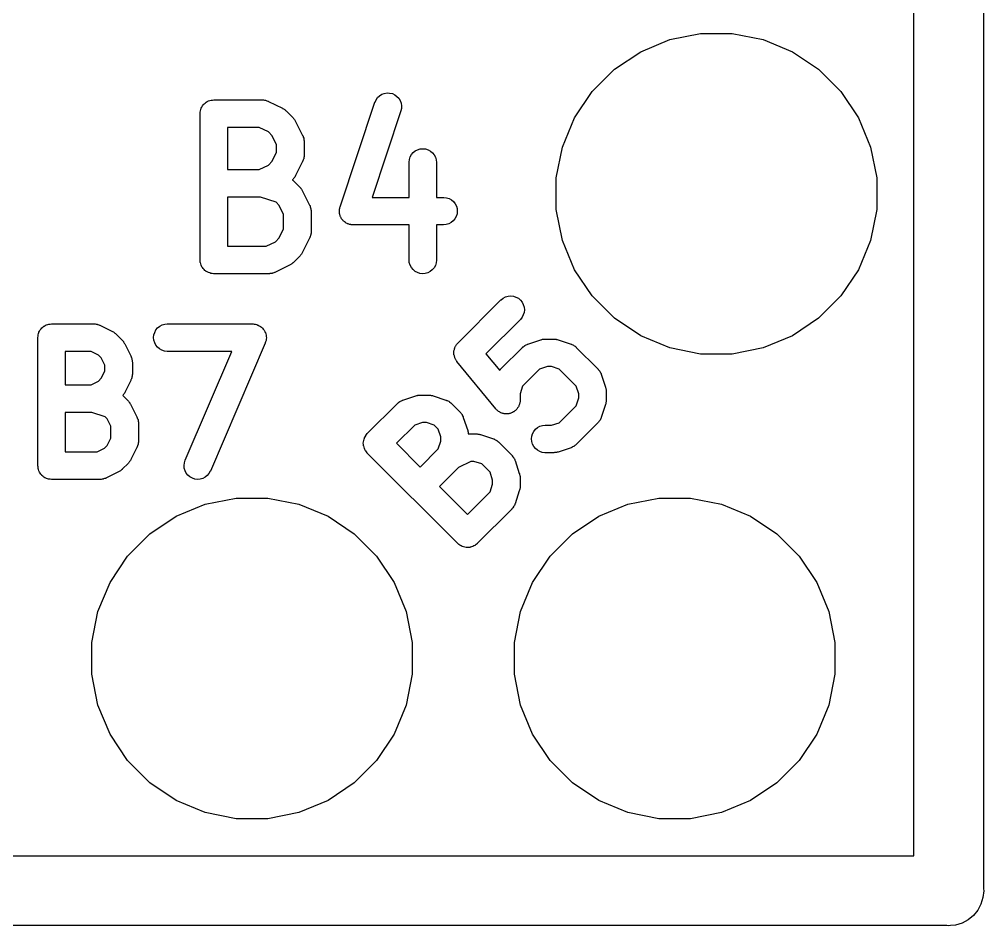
# Model space of a CAD drawing. Extents: x -557.2 to -539.1, y -88 to -54.6.
# Drawn here: x -544.35 to -539.08, y -88 to -83.04 of the extents above; entities that cross this region are included whole.
import ezdxf

# ---------------------------------------------------------------- set-up
doc = ezdxf.new("R2010")
doc.units = 0
doc.layers.add('BLACK', color=7, linetype='CONTINUOUS')

msp = doc.modelspace()

# ---------------------------------------------------------------- linework, layer by layer
at = {"layer": 'BLACK', "linetype": 'CONTINUOUS'}
for p, q in [((-539.077, -59.8772), (-539.077, -87.7984)), ((-539.458, -87.6173), (-539.458, -60.0583)), ((-540.793, -83.1552), (-540.624, -83.1215)), ((-540.624, -83.1215), (-540.451, -83.1215)), ((-540.451, -83.1215), (-540.282, -83.1552)), ((-540.952, -83.2212), (-540.793, -83.1552)), ((-540.282, -83.1552), (-540.122, -83.2212)), ((-541.096, -83.3171), (-540.952, -83.2212)), ((-540.122, -83.2212), (-539.979, -83.3171)), ((-541.218, -83.4392), (-541.096, -83.3171)), ((-539.979, -83.3171), (-539.857, -83.4392)), ((-541.314, -83.5827), (-541.218, -83.4392)), ((-539.857, -83.4392), (-539.761, -83.5827)), ((-543.322, -83.4937), (-543.315, -83.4904)), ((-543.315, -83.4902), (-543.308, -83.4882)), ((-543.315, -83.4903), (-543.315, -83.4902)), ((-543.315, -83.4904), (-543.315, -83.4903)), ((-543.308, -83.4882), (-543.301, -83.4861)), ((-543.301, -83.486), (-543.294, -83.4854)), ((-543.301, -83.4861), (-543.301, -83.486)), ((-543.301, -83.4861), (-543.301, -83.4861)), ((-543.294, -83.4854), (-543.287, -83.4847)), ((-543.287, -83.4847), (-543.02, -83.4847)), ((-543.02, -83.4847), (-543.019, -83.4847)), ((-543.019, -83.4847), (-543.017, -83.485)), ((-543.017, -83.485), (-543.015, -83.4849)), ((-543.015, -83.4849), (-543.01, -83.4858)), ((-543.01, -83.4858), (-543.005, -83.4863)), ((-543.005, -83.4863), (-543.003, -83.487)), ((-543.003, -83.487), (-543, -83.4874)), ((-543, -83.4874), (-542.996, -83.4892)), ((-542.996, -83.4892), (-542.991, -83.4908)), ((-542.991, -83.4908), (-542.989, -83.4918)), ((-542.989, -83.4918), (-542.987, -83.4926)), ((-542.987, -83.4926), (-542.91, -83.5307)), ((-542.405, -83.4969), (-542.399, -83.4836)), ((-542.399, -83.4836), (-542.391, -83.4718)), ((-542.391, -83.4718), (-542.38, -83.4618)), ((-542.38, -83.4618), (-542.367, -83.4542)), ((-542.367, -83.4542), (-542.354, -83.4491)), ((-542.354, -83.4491), (-542.339, -83.4468)), ((-542.339, -83.4468), (-542.325, -83.4473)), ((-542.325, -83.4473), (-542.31, -83.4506)), ((-542.31, -83.4506), (-542.297, -83.4567)), ((-542.297, -83.4567), (-542.285, -83.4652)), ((-542.285, -83.4652), (-542.275, -83.4759)), ((-542.275, -83.4759), (-542.267, -83.4883)), ((-542.267, -83.4883), (-542.262, -83.502)), ((-543.361, -83.5516), (-543.36, -83.5446)), ((-543.36, -83.5441), (-543.358, -83.5374)), ((-543.36, -83.5444), (-543.36, -83.5441)), ((-543.36, -83.5446), (-543.36, -83.5444)), ((-543.358, -83.5374), (-543.356, -83.5306)), ((-543.356, -83.5302), (-543.352, -83.5239)), ((-543.356, -83.5304), (-543.356, -83.5302)), ((-543.356, -83.5306), (-543.356, -83.5304)), ((-543.352, -83.5239), (-543.349, -83.5178)), ((-543.349, -83.5173), (-543.344, -83.5119)), ((-543.349, -83.5176), (-543.349, -83.5173)), ((-543.349, -83.5178), (-543.349, -83.5176)), ((-543.344, -83.5119), (-543.34, -83.5065)), ((-543.34, -83.5063), (-543.339, -83.5061)), ((-543.34, -83.5065), (-543.34, -83.5063)), ((-543.339, -83.5061), (-543.334, -83.5017)), ((-543.334, -83.5017), (-543.328, -83.4972)), ((-543.328, -83.4969), (-543.322, -83.4937)), ((-543.328, -83.4971), (-543.328, -83.4969)), ((-543.328, -83.4972), (-543.328, -83.4971)), ((-542.91, -83.5307), (-542.91, -83.5312)), ((-542.91, -83.5312), (-542.906, -83.5335)), ((-542.906, -83.5335), (-542.902, -83.5355)), ((-542.902, -83.5355), (-542.9, -83.5375)), ((-542.9, -83.5375), (-542.897, -83.5392)), ((-542.897, -83.5392), (-542.894, -83.5421)), ((-542.894, -83.5421), (-542.891, -83.5448)), ((-542.891, -83.5448), (-542.853, -83.5829)), ((-542.596, -84.0693), (-542.406, -83.4979)), ((-542.263, -83.5453), (-542.421, -84.018)), ((-542.406, -83.4979), (-542.405, -83.4969)), ((-542.26, -83.5311), (-542.263, -83.5453)), ((-542.262, -83.502), (-542.26, -83.5164)), ((-542.26, -83.5164), (-542.26, -83.5311)), ((-543.362, -83.5587), (-543.361, -83.5516)), ((-543.362, -83.5592), (-543.362, -83.5587)), ((-543.362, -83.5597), (-543.362, -83.5592)), ((-543.362, -83.5592), (-543.362, -83.5592)), ((-543.362, -83.5592), (-543.362, -83.5592)), ((-543.362, -84.3597), (-543.362, -83.5597)), ((-542.853, -83.5829), (-542.852, -83.5836)), ((-542.852, -83.5836), (-542.85, -83.5869)), ((-542.85, -83.5869), (-542.847, -83.59)), ((-542.847, -83.59), (-542.845, -83.5926)), ((-542.845, -83.5926), (-542.843, -83.595)), ((-542.843, -83.595), (-542.841, -83.5988)), ((-542.841, -83.5988), (-542.839, -83.6024)), ((-541.38, -83.7422), (-541.314, -83.5827)), ((-539.761, -83.5827), (-539.695, -83.7422)), ((-543.212, -83.6347), (-543.212, -83.8657)), ((-543.038, -83.6347), (-543.212, -83.6347)), ((-542.988, -83.6594), (-543.038, -83.6347)), ((-542.839, -83.6024), (-542.801, -83.6785)), ((-542.968, -83.6803), (-542.988, -83.6594)), ((-542.943, -83.7298), (-542.968, -83.6803)), ((-542.801, -83.6785), (-542.8, -83.6795)), ((-542.8, -83.6795), (-542.8, -83.6816)), ((-542.8, -83.6816), (-542.798, -83.6835)), ((-542.798, -83.6835), (-542.797, -83.6884)), ((-542.797, -83.6884), (-542.795, -83.6932)), ((-542.795, -83.6932), (-542.795, -83.6954)), ((-542.795, -83.6954), (-542.794, -83.6975)), ((-542.794, -83.6975), (-542.794, -83.7026)), ((-542.794, -83.7026), (-542.793, -83.7077)), ((-542.943, -83.7706), (-542.943, -83.7298)), ((-542.793, -83.7077), (-542.793, -83.7099)), ((-542.793, -83.7099), (-542.793, -83.7121)), ((-542.793, -83.7121), (-542.793, -83.7883)), ((-542.185, -83.7636), (-542.172, -83.7568)), ((-542.172, -83.7568), (-542.158, -83.7527)), ((-542.158, -83.7527), (-542.143, -83.7514)), ((-542.143, -83.7514), (-542.129, -83.7529)), ((-542.129, -83.7529), (-542.115, -83.7572)), ((-542.115, -83.7572), (-542.102, -83.7642)), ((-541.414, -83.9115), (-541.38, -83.7422)), ((-539.695, -83.7422), (-539.661, -83.9115)), ((-542.968, -83.82), (-542.943, -83.7706)), ((-542.796, -83.8081), (-542.797, -83.8129)), ((-542.795, -83.806), (-542.796, -83.8081)), ((-542.794, -83.8039), (-542.795, -83.806)), ((-542.793, -83.7937), (-542.794, -83.7988)), ((-542.794, -83.7988), (-542.794, -83.8039)), ((-542.793, -83.7883), (-542.793, -83.7893)), ((-542.793, -83.7893), (-542.793, -83.7915)), ((-542.793, -83.7915), (-542.793, -83.7937)), ((-542.217, -83.8108), (-542.213, -83.7968)), ((-542.213, -83.7968), (-542.206, -83.784)), ((-542.206, -83.784), (-542.196, -83.7728)), ((-542.196, -83.7728), (-542.185, -83.7636)), ((-542.102, -83.7642), (-542.091, -83.7735)), ((-542.091, -83.7735), (-542.082, -83.7849)), ((-542.082, -83.7849), (-542.075, -83.7978)), ((-542.075, -83.7978), (-542.07, -83.8118)), ((-543.038, -83.8657), (-542.988, -83.8409)), ((-542.988, -83.8409), (-542.968, -83.82)), ((-542.801, -83.8218), (-542.839, -83.898)), ((-542.8, -83.8198), (-542.801, -83.8218)), ((-542.799, -83.8178), (-542.8, -83.8198)), ((-542.797, -83.8129), (-542.799, -83.8178)), ((-542.219, -83.8253), (-542.217, -83.8108)), ((-542.219, -83.8264), (-542.219, -83.8253)), ((-542.219, -84.018), (-542.219, -83.8264)), ((-542.07, -83.8118), (-542.069, -83.8264)), ((-542.069, -83.8264), (-542.069, -84.018)), ((-543.212, -83.8657), (-543.038, -83.8657)), ((-542.85, -83.9142), (-542.853, -83.9175)), ((-542.847, -83.9112), (-542.85, -83.9142)), ((-542.846, -83.9086), (-542.847, -83.9112)), ((-542.844, -83.9062), (-542.846, -83.9086)), ((-542.842, -83.9025), (-542.844, -83.9062)), ((-542.839, -83.8989), (-542.842, -83.9025)), ((-542.839, -83.898), (-542.839, -83.8989)), ((-541.414, -84.0841), (-541.414, -83.9115)), ((-539.661, -83.9115), (-539.661, -84.0841)), ((-542.853, -83.9175), (-542.857, -83.9219)), ((-542.857, -83.9219), (-542.856, -83.9227)), ((-542.856, -83.9227), (-542.855, -83.9243)), ((-542.855, -83.9243), (-542.853, -83.9257)), ((-542.853, -83.9257), (-542.815, -83.9638)), ((-542.815, -83.9638), (-542.814, -83.9646)), ((-542.814, -83.9646), (-542.811, -83.9679)), ((-542.811, -83.9679), (-542.809, -83.9709)), ((-543.212, -84.0157), (-543.212, -84.2847)), ((-543.032, -84.0157), (-543.212, -84.0157)), ((-542.946, -84.0443), (-543.032, -84.0157)), ((-542.809, -83.9709), (-542.807, -83.9736)), ((-542.807, -83.9736), (-542.805, -83.976)), ((-542.805, -83.976), (-542.803, -83.9797)), ((-542.803, -83.9797), (-542.801, -83.9833)), ((-542.801, -83.9833), (-542.763, -84.0595)), ((-542.421, -84.018), (-542.219, -84.018)), ((-542.069, -84.018), (-542.03, -84.018)), ((-542.03, -84.018), (-542.029, -84.018)), ((-542.029, -84.018), (-542.014, -84.0197)), ((-542.014, -84.0197), (-542, -84.0241)), ((-542.929, -84.0613), (-542.946, -84.0443)), ((-542.905, -84.1107), (-542.929, -84.0613)), ((-542.763, -84.0595), (-542.762, -84.0604)), ((-542.762, -84.0604), (-542.761, -84.0625)), ((-542.761, -84.0625), (-542.76, -84.0645)), ((-542.76, -84.0645), (-542.759, -84.0694)), ((-542.759, -84.0694), (-542.757, -84.0742)), ((-542.598, -84.078), (-542.597, -84.0737)), ((-542.597, -84.0737), (-542.596, -84.0693)), ((-542, -84.0241), (-541.987, -84.0312)), ((-541.987, -84.0312), (-541.976, -84.0406)), ((-541.976, -84.0406), (-541.967, -84.052)), ((-541.967, -84.052), (-541.96, -84.0649)), ((-541.96, -84.0649), (-541.956, -84.079)), ((-542.905, -84.1896), (-542.905, -84.1107)), ((-542.757, -84.0742), (-542.757, -84.0764)), ((-542.757, -84.0764), (-542.756, -84.0785)), ((-542.756, -84.0785), (-542.756, -84.0836)), ((-542.756, -84.0836), (-542.755, -84.0886)), ((-542.755, -84.0886), (-542.755, -84.0908)), ((-542.755, -84.0908), (-542.755, -84.093)), ((-542.755, -84.093), (-542.755, -84.2073)), ((-542.6, -84.0881), (-542.599, -84.0836)), ((-542.6, -84.0925), (-542.6, -84.0881)), ((-542.6, -84.0954), (-542.6, -84.0925)), ((-542.6, -84.0982), (-542.6, -84.0954)), ((-542.599, -84.1026), (-542.6, -84.0982)), ((-542.599, -84.0808), (-542.598, -84.078)), ((-542.599, -84.0836), (-542.599, -84.0808)), ((-542.599, -84.1071), (-542.599, -84.1026)), ((-542.598, -84.1098), (-542.599, -84.1071)), ((-542.597, -84.1127), (-542.598, -84.1098)), ((-542.596, -84.1168), (-542.597, -84.1127)), ((-542.595, -84.1211), (-542.596, -84.1168)), ((-542.593, -84.1237), (-542.595, -84.1211)), ((-542.592, -84.1263), (-542.593, -84.1237)), ((-542.59, -84.1301), (-542.592, -84.1263)), ((-541.961, -84.1221), (-541.968, -84.135)), ((-541.956, -84.1081), (-541.961, -84.1221)), ((-541.956, -84.079), (-541.955, -84.0936)), ((-541.955, -84.0936), (-541.956, -84.1081)), ((-541.38, -84.2534), (-541.414, -84.0841)), ((-539.661, -84.0841), (-539.695, -84.2534)), ((-542.588, -84.1341), (-542.59, -84.1301)), ((-542.586, -84.1363), (-542.588, -84.1341)), ((-542.584, -84.1388), (-542.586, -84.1363)), ((-542.581, -84.142), (-542.584, -84.1388)), ((-542.579, -84.1455), (-542.581, -84.142)), ((-542.576, -84.1474), (-542.579, -84.1455)), ((-542.574, -84.1494), (-542.576, -84.1474)), ((-542.571, -84.152), (-542.574, -84.1494)), ((-542.567, -84.1549), (-542.571, -84.152)), ((-542.565, -84.1563), (-542.567, -84.1549)), ((-542.563, -84.158), (-542.565, -84.1563)), ((-542.558, -84.1598), (-542.563, -84.158)), ((-542.555, -84.162), (-542.558, -84.1598)), ((-542.552, -84.1628), (-542.555, -84.162)), ((-542.549, -84.164), (-542.552, -84.1628)), ((-542.545, -84.165), (-542.549, -84.164)), ((-542.541, -84.1664), (-542.545, -84.165)), ((-542.538, -84.1667), (-542.541, -84.1664)), ((-542.535, -84.1674), (-542.538, -84.1667)), ((-542.53, -84.1675), (-542.535, -84.1674)), ((-542.526, -84.168), (-542.53, -84.1675)), ((-542.525, -84.168), (-542.526, -84.168)), ((-542.219, -84.168), (-542.525, -84.168)), ((-542.219, -84.3597), (-542.219, -84.168)), ((-542.03, -84.168), (-542.069, -84.168)), ((-542.069, -84.168), (-542.069, -84.3597)), ((-542.015, -84.1666), (-542.03, -84.168)), ((-542.001, -84.1624), (-542.015, -84.1666)), ((-541.988, -84.1555), (-542.001, -84.1624)), ((-541.977, -84.1463), (-541.988, -84.1555)), ((-541.968, -84.135), (-541.977, -84.1463)), ((-542.929, -84.2391), (-542.905, -84.1896)), ((-542.759, -84.232), (-542.761, -84.2369)), ((-542.757, -84.2272), (-542.759, -84.232)), ((-542.756, -84.2229), (-542.757, -84.225)), ((-542.757, -84.225), (-542.757, -84.2272)), ((-542.755, -84.2128), (-542.756, -84.2178)), ((-542.756, -84.2178), (-542.756, -84.2229)), ((-542.755, -84.2073), (-542.755, -84.2084)), ((-542.755, -84.2084), (-542.755, -84.2106)), ((-542.755, -84.2106), (-542.755, -84.2128)), ((-543.212, -84.2847), (-543, -84.2847)), ((-543, -84.2847), (-542.95, -84.26)), ((-542.95, -84.26), (-542.929, -84.2391)), ((-542.763, -84.2409), (-542.801, -84.3171)), ((-542.762, -84.2388), (-542.763, -84.2409)), ((-542.761, -84.2369), (-542.762, -84.2388)), ((-541.314, -84.4129), (-541.38, -84.2534)), ((-539.695, -84.2534), (-539.761, -84.4129)), ((-542.815, -84.3365), (-542.853, -84.3746)), ((-542.812, -84.3333), (-542.815, -84.3365)), ((-542.809, -84.3303), (-542.812, -84.3333)), ((-542.807, -84.3276), (-542.809, -84.3303)), ((-542.806, -84.3252), (-542.807, -84.3276)), ((-542.804, -84.3215), (-542.806, -84.3252)), ((-542.801, -84.318), (-542.804, -84.3215)), ((-542.801, -84.3171), (-542.801, -84.318)), ((-543.361, -84.3667), (-543.362, -84.3597)), ((-543.361, -84.3738), (-543.361, -84.3667)), ((-543.36, -84.374), (-543.361, -84.3738)), ((-543.36, -84.3743), (-543.36, -84.374)), ((-543.358, -84.381), (-543.36, -84.3743)), ((-543.356, -84.3878), (-543.358, -84.381)), ((-543.356, -84.388), (-543.356, -84.3878)), ((-543.356, -84.3883), (-543.356, -84.388)), ((-543.353, -84.3945), (-543.356, -84.3883)), ((-542.872, -84.3887), (-542.949, -84.4268)), ((-542.869, -84.3864), (-542.872, -84.3887)), ((-542.865, -84.3845), (-542.869, -84.3864)), ((-542.863, -84.3826), (-542.865, -84.3845)), ((-542.86, -84.3809), (-542.863, -84.3826)), ((-542.857, -84.378), (-542.86, -84.3809)), ((-542.854, -84.3754), (-542.857, -84.378)), ((-542.853, -84.3746), (-542.854, -84.3754)), ((-542.218, -84.3743), (-542.219, -84.3597)), ((-542.213, -84.3883), (-542.218, -84.3743)), ((-542.206, -84.4012), (-542.213, -84.3883)), ((-542.075, -84.3892), (-542.082, -84.4021)), ((-542.071, -84.3753), (-542.075, -84.3892)), ((-542.069, -84.3608), (-542.071, -84.3753)), ((-542.069, -84.3597), (-542.069, -84.3608)), ((-543.35, -84.4008), (-543.353, -84.3945)), ((-543.349, -84.401), (-543.35, -84.4008)), ((-543.349, -84.4012), (-543.349, -84.401)), ((-543.345, -84.4067), (-543.349, -84.4012)), ((-543.34, -84.4122), (-543.345, -84.4067)), ((-543.34, -84.4123), (-543.34, -84.4122)), ((-543.34, -84.4126), (-543.34, -84.4123)), ((-543.335, -84.417), (-543.34, -84.4126)), ((-543.329, -84.4216), (-543.335, -84.417)), ((-543.329, -84.4217), (-543.329, -84.4216)), ((-543.329, -84.4219), (-543.329, -84.4217)), ((-543.323, -84.4252), (-543.329, -84.4219)), ((-543.316, -84.4286), (-543.323, -84.4252)), ((-543.316, -84.4287), (-543.316, -84.4286)), ((-543.316, -84.4288), (-543.316, -84.4287)), ((-543.309, -84.4309), (-543.316, -84.4288)), ((-543.302, -84.4331), (-543.309, -84.4309)), ((-543.302, -84.4332), (-543.302, -84.4331)), ((-543.302, -84.4331), (-543.302, -84.4331)), ((-543.295, -84.4339), (-543.302, -84.4332)), ((-543.288, -84.4347), (-543.295, -84.4339)), ((-543.287, -84.4347), (-543.288, -84.4347)), ((-542.982, -84.4347), (-543.287, -84.4347)), ((-543.287, -84.4347), (-543.287, -84.4347)), ((-543.287, -84.4347), (-543.287, -84.4347)), ((-543.287, -84.4347), (-543.287, -84.4347)), ((-542.98, -84.4345), (-542.982, -84.4347)), ((-542.978, -84.4346), (-542.98, -84.4345)), ((-542.973, -84.4338), (-542.978, -84.4346)), ((-542.968, -84.4333), (-542.973, -84.4338)), ((-542.965, -84.4326), (-542.968, -84.4333)), ((-542.963, -84.4323), (-542.965, -84.4326)), ((-542.958, -84.4305), (-542.963, -84.4323)), ((-542.954, -84.429), (-542.958, -84.4305)), ((-542.952, -84.428), (-542.954, -84.429)), ((-542.95, -84.4272), (-542.952, -84.428)), ((-542.949, -84.4268), (-542.95, -84.4272)), ((-542.197, -84.4126), (-542.206, -84.4012)), ((-542.186, -84.4219), (-542.197, -84.4126)), ((-542.173, -84.4288), (-542.186, -84.4219)), ((-542.159, -84.4332), (-542.173, -84.4288)), ((-542.145, -84.4347), (-542.159, -84.4332)), ((-542.13, -84.4334), (-542.145, -84.4347)), ((-542.116, -84.4292), (-542.13, -84.4334)), ((-542.103, -84.4225), (-542.116, -84.4292)), ((-542.092, -84.4133), (-542.103, -84.4225)), ((-542.082, -84.4021), (-542.092, -84.4133)), ((-541.218, -84.5564), (-541.314, -84.4129)), ((-539.761, -84.4129), (-539.857, -84.5564)), ((-541.952, -84.8141), (-541.716, -84.5784)), ((-541.716, -84.5784), (-541.715, -84.5776)), ((-541.715, -84.5776), (-541.704, -84.5685)), ((-541.704, -84.5685), (-541.691, -84.5618)), ((-541.691, -84.5618), (-541.677, -84.5577)), ((-541.677, -84.5577), (-541.662, -84.5564)), ((-541.662, -84.5564), (-541.648, -84.558)), ((-541.648, -84.558), (-541.634, -84.5624)), ((-541.634, -84.5624), (-541.621, -84.5694)), ((-541.621, -84.5694), (-541.61, -84.5787)), ((-541.61, -84.5787), (-541.601, -84.5901)), ((-541.601, -84.5901), (-541.594, -84.6031)), ((-541.096, -84.6785), (-541.218, -84.5564)), ((-539.857, -84.5564), (-539.979, -84.6785)), ((-541.594, -84.6031), (-541.589, -84.6171)), ((-541.59, -84.6462), (-541.594, -84.6602)), ((-541.588, -84.6317), (-541.59, -84.6462)), ((-541.589, -84.6171), (-541.588, -84.6317)), ((-541.61, -84.6844), (-541.798, -84.8721)), ((-541.601, -84.6731), (-541.61, -84.6844)), ((-541.594, -84.6602), (-541.601, -84.6731)), ((-540.952, -84.7744), (-541.096, -84.6785)), ((-539.979, -84.6785), (-540.122, -84.7744)), ((-544.245, -84.7621), (-544.243, -84.7554)), ((-544.243, -84.7549), (-544.24, -84.7487)), ((-544.243, -84.7552), (-544.243, -84.7549)), ((-544.243, -84.7554), (-544.243, -84.7552)), ((-544.24, -84.7487), (-544.236, -84.7425)), ((-544.236, -84.7421), (-544.231, -84.7367)), ((-544.236, -84.7423), (-544.236, -84.7421)), ((-544.236, -84.7425), (-544.236, -84.7423)), ((-544.231, -84.7367), (-544.227, -84.7312)), ((-544.227, -84.7309), (-544.221, -84.7265)), ((-544.227, -84.7311), (-544.227, -84.7309)), ((-544.227, -84.7312), (-544.227, -84.7311)), ((-544.221, -84.7265), (-544.216, -84.722)), ((-544.216, -84.722), (-544.215, -84.7219)), ((-544.215, -84.7217), (-544.209, -84.7184)), ((-544.215, -84.7219), (-544.215, -84.7217)), ((-544.209, -84.7184), (-544.203, -84.7151)), ((-544.203, -84.7151), (-544.202, -84.715)), ((-544.202, -84.7149), (-544.195, -84.7129)), ((-544.202, -84.715), (-544.202, -84.7149)), ((-544.195, -84.7129), (-544.189, -84.7109)), ((-544.189, -84.7109), (-544.188, -84.7109)), ((-544.188, -84.7108), (-544.181, -84.7102)), ((-544.188, -84.7109), (-544.188, -84.7108)), ((-544.181, -84.7102), (-544.174, -84.7095)), ((-544.174, -84.7095), (-543.941, -84.7095)), ((-543.941, -84.7095), (-543.94, -84.7095)), ((-543.94, -84.7095), (-543.937, -84.7097)), ((-543.937, -84.7097), (-543.935, -84.7097)), ((-543.935, -84.7097), (-543.93, -84.7105)), ((-543.93, -84.7105), (-543.925, -84.7111)), ((-543.925, -84.7111), (-543.923, -84.7118)), ((-543.923, -84.7118), (-543.921, -84.7121)), ((-543.921, -84.7121), (-543.916, -84.714)), ((-543.916, -84.714), (-543.911, -84.7155)), ((-543.911, -84.7155), (-543.909, -84.7166)), ((-543.909, -84.7166), (-543.907, -84.7174)), ((-543.907, -84.7174), (-543.841, -84.7507)), ((-543.841, -84.7507), (-543.84, -84.7512)), ((-543.84, -84.7512), (-543.836, -84.7535)), ((-543.836, -84.7535), (-543.832, -84.7555)), ((-543.832, -84.7555), (-543.83, -84.7575)), ((-543.83, -84.7575), (-543.827, -84.7592)), ((-543.827, -84.7592), (-543.824, -84.7621)), ((-543.614, -84.7694), (-543.61, -84.7554)), ((-543.61, -84.7554), (-543.603, -84.7425)), ((-543.603, -84.7425), (-543.594, -84.7312)), ((-543.594, -84.7312), (-543.582, -84.722)), ((-543.582, -84.722), (-543.569, -84.7151)), ((-543.569, -84.7151), (-543.555, -84.7109)), ((-543.555, -84.7109), (-543.541, -84.7095)), ((-543.541, -84.7095), (-543.074, -84.7095)), ((-543.074, -84.7095), (-543.073, -84.7095)), ((-543.073, -84.7095), (-543.073, -84.7095)), ((-543.073, -84.7095), (-543.072, -84.7095)), ((-543.072, -84.7095), (-543.066, -84.7103)), ((-543.066, -84.7103), (-543.058, -84.7111)), ((-543.058, -84.7111), (-543.058, -84.7112)), ((-543.058, -84.7112), (-543.058, -84.7112)), ((-543.058, -84.7112), (-543.051, -84.7134)), ((-543.051, -84.7134), (-543.045, -84.7155)), ((-543.045, -84.7155), (-543.044, -84.7157)), ((-543.044, -84.7157), (-543.044, -84.7157)), ((-543.044, -84.7157), (-543.038, -84.7191)), ((-543.038, -84.7191), (-543.032, -84.7226)), ((-543.032, -84.7226), (-543.031, -84.7228)), ((-543.031, -84.7228), (-543.031, -84.7229)), ((-543.031, -84.7229), (-543.026, -84.7274)), ((-543.026, -84.7274), (-543.02, -84.732)), ((-543.02, -84.732), (-543.02, -84.7322)), ((-543.02, -84.7322), (-543.02, -84.7324)), ((-543.02, -84.7324), (-543.016, -84.7379)), ((-543.016, -84.7379), (-543.011, -84.7434)), ((-543.011, -84.7434), (-543.011, -84.7436)), ((-543.011, -84.7436), (-543.011, -84.7438)), ((-543.011, -84.7438), (-543.008, -84.7501)), ((-543.008, -84.7501), (-543.005, -84.7564)), ((-543.005, -84.7564), (-543.004, -84.7566)), ((-543.004, -84.7566), (-543.004, -84.7569)), ((-543.004, -84.7569), (-543.002, -84.7636)), ((-544.249, -84.7834), (-544.248, -84.7763)), ((-544.249, -84.7839), (-544.249, -84.7834)), ((-544.249, -84.784), (-544.249, -84.7839)), ((-544.249, -84.7839), (-544.249, -84.7839)), ((-544.249, -84.7845), (-544.249, -84.784)), ((-544.249, -85.4845), (-544.249, -84.7845)), ((-544.248, -84.7694), (-544.247, -84.7691)), ((-544.248, -84.7763), (-544.248, -84.7694)), ((-544.247, -84.7689), (-544.245, -84.7621)), ((-544.247, -84.7691), (-544.247, -84.7689)), ((-543.824, -84.7621), (-543.821, -84.7648)), ((-543.821, -84.7648), (-543.788, -84.7981)), ((-543.788, -84.7981), (-543.787, -84.7988)), ((-543.787, -84.7988), (-543.784, -84.8021)), ((-543.784, -84.8021), (-543.781, -84.8052)), ((-543.781, -84.8052), (-543.78, -84.8078)), ((-543.78, -84.8078), (-543.778, -84.8103)), ((-543.778, -84.8103), (-543.776, -84.814)), ((-543.616, -84.7839), (-543.614, -84.7694)), ((-543.614, -84.7985), (-543.616, -84.7839)), ((-543.61, -84.8126), (-543.614, -84.7985)), ((-543.003, -84.8068), (-543.005, -84.8135)), ((-543.001, -84.8001), (-543.003, -84.8068)), ((-543.002, -84.7636), (-543, -84.7704)), ((-543, -84.7926), (-543.001, -84.7995)), ((-543.001, -84.7995), (-543.001, -84.7998)), ((-543.001, -84.7998), (-543.001, -84.8001)), ((-543, -84.7704), (-543, -84.7707)), ((-543, -84.7707), (-543, -84.7709)), ((-543, -84.7709), (-543, -84.7779)), ((-543, -84.7779), (-542.999, -84.785)), ((-542.999, -84.7855), (-543, -84.7926)), ((-542.999, -84.785), (-542.999, -84.7852)), ((-542.999, -84.7852), (-542.999, -84.7855)), ((-541.569, -84.8195), (-541.498, -84.796)), ((-541.498, -84.796), (-541.497, -84.7956)), ((-541.497, -84.7956), (-541.493, -84.7948)), ((-541.493, -84.7948), (-541.489, -84.7935)), ((-541.489, -84.7935), (-541.486, -84.7932)), ((-541.486, -84.7932), (-541.483, -84.7926)), ((-541.483, -84.7926), (-541.479, -84.7925)), ((-541.479, -84.7925), (-541.475, -84.7921)), ((-541.475, -84.7921), (-541.427, -84.7921)), ((-541.427, -84.7921), (-541.426, -84.7921)), ((-541.426, -84.7921), (-541.422, -84.7926)), ((-541.422, -84.7926), (-541.418, -84.7927)), ((-541.418, -84.7927), (-541.415, -84.7934)), ((-541.415, -84.7934), (-541.412, -84.7937)), ((-541.412, -84.7937), (-541.408, -84.795)), ((-541.408, -84.795), (-541.404, -84.796)), ((-541.404, -84.796), (-541.333, -84.8195)), ((-540.793, -84.8404), (-540.952, -84.7744)), ((-540.122, -84.7744), (-540.282, -84.8404)), ((-544.099, -84.8595), (-544.099, -85.0428)), ((-543.958, -84.8595), (-544.099, -84.8595)), ((-543.918, -84.8794), (-543.958, -84.8595)), ((-543.776, -84.814), (-543.774, -84.8176)), ((-543.774, -84.8176), (-543.74, -84.8843)), ((-543.603, -84.8255), (-543.61, -84.8126)), ((-543.594, -84.8369), (-543.603, -84.8255)), ((-543.583, -84.8464), (-543.594, -84.8369)), ((-543.57, -84.8534), (-543.583, -84.8464)), ((-543.556, -84.8578), (-543.57, -84.8534)), ((-543.542, -84.8595), (-543.556, -84.8578)), ((-543.541, -84.8595), (-543.542, -84.8595)), ((-543.188, -84.8595), (-543.541, -84.8595)), ((-543.443, -85.4549), (-543.188, -84.8595)), ((-543.005, -84.814), (-543.305, -85.514)), ((-543.005, -84.8135), (-543.005, -84.8138)), ((-543.005, -84.8138), (-543.005, -84.814)), ((-541.974, -84.8668), (-541.973, -84.8629)), ((-541.973, -84.8556), (-541.972, -84.8523)), ((-541.973, -84.8589), (-541.973, -84.8556)), ((-541.973, -84.8629), (-541.973, -84.8589)), ((-541.972, -84.8523), (-541.971, -84.8485)), ((-541.971, -84.8485), (-541.97, -84.8445)), ((-541.97, -84.8445), (-541.969, -84.8415)), ((-541.969, -84.8415), (-541.968, -84.8383)), ((-541.968, -84.8383), (-541.966, -84.8348)), ((-541.966, -84.8348), (-541.965, -84.8311)), ((-541.965, -84.8311), (-541.963, -84.8283)), ((-541.963, -84.8283), (-541.961, -84.8254)), ((-541.961, -84.8254), (-541.959, -84.8223)), ((-541.959, -84.8223), (-541.956, -84.819)), ((-541.956, -84.819), (-541.954, -84.8166)), ((-541.954, -84.8166), (-541.952, -84.8141)), ((-541.716, -84.9555), (-541.598, -84.8376)), ((-541.598, -84.8369), (-541.596, -84.8355)), ((-541.598, -84.8376), (-541.598, -84.8369)), ((-541.596, -84.8355), (-541.594, -84.8339)), ((-541.594, -84.8339), (-541.59, -84.831)), ((-541.59, -84.831), (-541.586, -84.8278)), ((-541.586, -84.8278), (-541.584, -84.8268)), ((-541.584, -84.8268), (-541.582, -84.8255)), ((-541.582, -84.8255), (-541.578, -84.8234)), ((-541.578, -84.8234), (-541.573, -84.821)), ((-541.573, -84.821), (-541.571, -84.8204)), ((-541.571, -84.8204), (-541.569, -84.8195)), ((-541.333, -84.8195), (-541.332, -84.8199)), ((-541.332, -84.8199), (-541.33, -84.8208)), ((-541.33, -84.8208), (-541.328, -84.8214)), ((-541.328, -84.8214), (-541.323, -84.8239)), ((-541.323, -84.8239), (-541.319, -84.826)), ((-541.319, -84.826), (-541.317, -84.8273)), ((-541.317, -84.8273), (-541.315, -84.8284)), ((-541.315, -84.8284), (-541.311, -84.8316)), ((-541.311, -84.8316), (-541.307, -84.8346)), ((-541.307, -84.8346), (-541.305, -84.8362)), ((-541.305, -84.8362), (-541.304, -84.8376)), ((-541.304, -84.8376), (-541.186, -84.9555)), ((-540.624, -84.8741), (-540.793, -84.8404)), ((-540.282, -84.8404), (-540.451, -84.8741)), ((-543.902, -84.8956), (-543.918, -84.8794)), ((-543.882, -84.9355), (-543.902, -84.8956)), ((-543.74, -84.8843), (-543.74, -84.8852)), ((-543.74, -84.8852), (-543.739, -84.8873)), ((-543.739, -84.8873), (-543.738, -84.8892)), ((-543.738, -84.8892), (-543.737, -84.8941)), ((-543.737, -84.8941), (-543.735, -84.8989)), ((-543.735, -84.8989), (-543.734, -84.9011)), ((-543.734, -84.9011), (-543.734, -84.9032)), ((-543.734, -84.9032), (-543.733, -84.9083)), ((-543.733, -84.9083), (-543.733, -84.9134)), ((-543.733, -84.9134), (-543.733, -84.9156)), ((-543.733, -84.9156), (-543.732, -84.9178)), ((-541.974, -84.8702), (-541.974, -84.8668)), ((-541.974, -84.8735), (-541.974, -84.8702)), ((-541.973, -84.8774), (-541.974, -84.8735)), ((-541.972, -84.8814), (-541.973, -84.8774)), ((-541.971, -84.8846), (-541.972, -84.8814)), ((-541.971, -84.8879), (-541.971, -84.8846)), ((-541.969, -84.8916), (-541.971, -84.8879)), ((-541.968, -84.8954), (-541.969, -84.8916)), ((-541.967, -84.8984), (-541.968, -84.8954)), ((-541.965, -84.9015), (-541.967, -84.8984)), ((-541.963, -84.9048), (-541.965, -84.9015)), ((-541.961, -84.9084), (-541.963, -84.9048)), ((-541.959, -84.911), (-541.961, -84.9084)), ((-541.958, -84.9138), (-541.959, -84.911)), ((-541.957, -84.9146), (-541.958, -84.9138)), ((-541.745, -85.1739), (-541.957, -84.9146)), ((-541.798, -84.8721), (-541.723, -84.9637)), ((-540.451, -84.8741), (-540.624, -84.8741)), ((-543.902, -85.0067), (-543.882, -84.9668)), ((-543.882, -84.9668), (-543.882, -84.9355)), ((-543.732, -84.9178), (-543.732, -84.9845)), ((-541.723, -84.9637), (-541.722, -84.9628)), ((-541.722, -84.9628), (-541.719, -84.9587)), ((-541.719, -84.9587), (-541.718, -84.9572)), ((-541.718, -84.9572), (-541.716, -84.9555)), ((-541.505, -84.9562), (-541.598, -85.049)), ((-541.462, -84.9421), (-541.505, -84.9562)), ((-541.44, -84.9421), (-541.462, -84.9421)), ((-541.397, -84.9562), (-541.44, -84.9421)), ((-541.304, -85.049), (-541.397, -84.9562)), ((-541.186, -84.9555), (-541.185, -84.9562)), ((-541.185, -84.9562), (-541.184, -84.958)), ((-541.184, -84.958), (-541.182, -84.9595)), ((-541.182, -84.9595), (-541.179, -84.9637)), ((-541.179, -84.9637), (-541.176, -84.9677)), ((-541.176, -84.9677), (-541.175, -84.9696)), ((-541.175, -84.9696), (-541.174, -84.9714)), ((-543.958, -85.0428), (-543.918, -85.0228)), ((-543.918, -85.0228), (-543.902, -85.0067)), ((-543.74, -85.018), (-543.774, -85.0847)), ((-543.738, -85.014), (-543.74, -85.0159)), ((-543.74, -85.0159), (-543.74, -85.018)), ((-543.737, -85.0091), (-543.738, -85.014)), ((-543.735, -85.0043), (-543.737, -85.0091)), ((-543.734, -85.0001), (-543.735, -85.0022)), ((-543.735, -85.0022), (-543.735, -85.0043)), ((-543.733, -84.995), (-543.734, -85.0001)), ((-543.732, -84.9855), (-543.733, -84.9877)), ((-543.733, -84.9877), (-543.733, -84.9899)), ((-543.733, -84.9899), (-543.733, -84.995)), ((-543.732, -84.9845), (-543.732, -84.9855)), ((-541.174, -84.9714), (-541.172, -84.9761)), ((-541.172, -84.9761), (-541.169, -84.9807)), ((-541.169, -84.9807), (-541.169, -84.9828)), ((-541.169, -84.9828), (-541.168, -84.9848)), ((-541.168, -84.9848), (-541.144, -85.0555)), ((-544.099, -85.0428), (-543.958, -85.0428)), ((-541.598, -85.049), (-541.612, -85.0914)), ((-541.29, -85.0914), (-541.304, -85.049)), ((-541.144, -85.0555), (-541.144, -85.0565)), ((-541.144, -85.0565), (-541.143, -85.0606)), ((-541.143, -85.0606), (-541.142, -85.0647)), ((-541.142, -85.0647), (-541.141, -85.0678)), ((-541.141, -85.0678), (-541.141, -85.0708)), ((-541.141, -85.0708), (-541.141, -85.075)), ((-541.141, -85.075), (-541.14, -85.0792)), ((-543.782, -85.0979), (-543.785, -85.1008)), ((-543.785, -85.1008), (-543.754, -85.1314)), ((-543.78, -85.0953), (-543.782, -85.0979)), ((-543.778, -85.0929), (-543.78, -85.0953)), ((-543.776, -85.0891), (-543.778, -85.0929)), ((-543.774, -85.0856), (-543.776, -85.0891)), ((-543.774, -85.0847), (-543.774, -85.0856)), ((-542.261, -85.1298), (-542.257, -85.1275)), ((-542.257, -85.1275), (-542.255, -85.1268)), ((-542.255, -85.1268), (-542.253, -85.1259)), ((-542.253, -85.1259), (-542.182, -85.1024)), ((-542.182, -85.1024), (-542.181, -85.102)), ((-542.181, -85.102), (-542.177, -85.1012)), ((-542.177, -85.1012), (-542.173, -85.0999)), ((-542.173, -85.0999), (-542.17, -85.0996)), ((-542.17, -85.0996), (-542.166, -85.099)), ((-542.166, -85.099), (-542.162, -85.0989)), ((-542.162, -85.0989), (-542.158, -85.0985)), ((-542.158, -85.0985), (-542.111, -85.0985)), ((-542.111, -85.0985), (-542.11, -85.0985)), ((-542.11, -85.0985), (-542.106, -85.099)), ((-542.106, -85.099), (-542.102, -85.0991)), ((-542.102, -85.0991), (-542.098, -85.0998)), ((-542.098, -85.0998), (-542.095, -85.1002)), ((-542.095, -85.1002), (-542.091, -85.1014)), ((-542.091, -85.1014), (-542.087, -85.1024)), ((-542.087, -85.1024), (-542.017, -85.1259)), ((-542.017, -85.1259), (-542.016, -85.1263)), ((-542.016, -85.1263), (-542.014, -85.1272)), ((-542.014, -85.1272), (-542.011, -85.1278)), ((-542.011, -85.1278), (-542.007, -85.1303)), ((-541.612, -85.0914), (-541.612, -85.1264)), ((-541.612, -85.1264), (-541.612, -85.1274)), ((-541.612, -85.1274), (-541.612, -85.131)), ((-541.304, -85.1566), (-541.29, -85.1142)), ((-541.29, -85.1142), (-541.29, -85.0914)), ((-541.14, -85.1274), (-541.141, -85.1316)), ((-541.14, -85.0792), (-541.14, -85.1264)), ((-541.14, -85.1264), (-541.14, -85.1274)), ((-543.754, -85.1314), (-543.754, -85.1322)), ((-543.754, -85.1322), (-543.751, -85.1355)), ((-543.751, -85.1355), (-543.748, -85.1385)), ((-543.748, -85.1385), (-543.746, -85.1412)), ((-543.746, -85.1412), (-543.745, -85.1436)), ((-543.745, -85.1436), (-543.743, -85.1474)), ((-543.743, -85.1474), (-543.74, -85.1509)), ((-543.74, -85.1509), (-543.707, -85.2176)), ((-542.447, -85.309), (-542.282, -85.1441)), ((-542.282, -85.1441), (-542.281, -85.1433)), ((-542.281, -85.1433), (-542.279, -85.1419)), ((-542.279, -85.1419), (-542.278, -85.1403)), ((-542.278, -85.1403), (-542.274, -85.1374)), ((-542.274, -85.1374), (-542.27, -85.1342)), ((-542.27, -85.1342), (-542.268, -85.1332)), ((-542.268, -85.1332), (-542.266, -85.1319)), ((-542.266, -85.1319), (-542.261, -85.1298)), ((-542.007, -85.1303), (-542.002, -85.1324)), ((-542.002, -85.1324), (-542, -85.1337)), ((-542, -85.1337), (-541.999, -85.1348)), ((-541.999, -85.1348), (-541.995, -85.138)), ((-541.995, -85.138), (-541.99, -85.141)), ((-541.99, -85.141), (-541.989, -85.1427)), ((-541.989, -85.1427), (-541.987, -85.1441)), ((-541.987, -85.1441), (-541.94, -85.1912)), ((-541.742, -85.1764), (-541.745, -85.1739)), ((-541.74, -85.1792), (-541.742, -85.1764)), ((-541.737, -85.1816), (-541.74, -85.1792)), ((-541.634, -85.18), (-541.637, -85.1822)), ((-541.632, -85.1771), (-541.634, -85.18)), ((-541.629, -85.1745), (-541.632, -85.1771)), ((-541.627, -85.1715), (-541.629, -85.1745)), ((-541.625, -85.1688), (-541.627, -85.1715)), ((-541.623, -85.1655), (-541.625, -85.1688)), ((-541.621, -85.1624), (-541.623, -85.1655)), ((-541.619, -85.1591), (-541.621, -85.1624)), ((-541.618, -85.1559), (-541.619, -85.1591)), ((-541.617, -85.1524), (-541.618, -85.1559)), ((-541.615, -85.1489), (-541.617, -85.1524)), ((-541.614, -85.1454), (-541.615, -85.1489)), ((-541.613, -85.142), (-541.614, -85.1454)), ((-541.612, -85.1346), (-541.613, -85.1383)), ((-541.613, -85.1383), (-541.613, -85.142)), ((-541.612, -85.131), (-541.612, -85.1346)), ((-541.397, -85.2494), (-541.304, -85.1566)), ((-541.144, -85.1501), (-541.168, -85.2208)), ((-541.143, -85.146), (-541.144, -85.1501)), ((-541.142, -85.142), (-541.143, -85.146)), ((-541.141, -85.1358), (-541.142, -85.1389)), ((-541.142, -85.1389), (-541.142, -85.142)), ((-541.141, -85.1316), (-541.141, -85.1358)), ((-544.099, -85.1928), (-544.099, -85.4095)), ((-543.953, -85.1928), (-544.099, -85.1928)), ((-543.881, -85.2167), (-543.953, -85.1928)), ((-543.869, -85.2289), (-543.881, -85.2167)), ((-543.849, -85.2688), (-543.869, -85.2289)), ((-543.707, -85.2176), (-543.707, -85.2185)), ((-543.707, -85.2185), (-543.706, -85.2206)), ((-543.706, -85.2206), (-543.705, -85.2226)), ((-543.705, -85.2226), (-543.703, -85.2275)), ((-543.703, -85.2275), (-543.701, -85.2323)), ((-543.701, -85.2323), (-543.701, -85.2344)), ((-541.94, -85.1912), (-541.939, -85.1919)), ((-541.939, -85.1919), (-541.938, -85.1937)), ((-541.938, -85.1937), (-541.936, -85.1952)), ((-541.936, -85.1952), (-541.933, -85.1994)), ((-541.933, -85.1994), (-541.93, -85.2034)), ((-541.93, -85.2034), (-541.929, -85.2053)), ((-541.929, -85.2053), (-541.928, -85.2071)), ((-541.928, -85.2071), (-541.926, -85.2118)), ((-541.926, -85.2118), (-541.923, -85.2164)), ((-541.923, -85.2164), (-541.923, -85.2185)), ((-541.923, -85.2185), (-541.922, -85.2205)), ((-541.922, -85.2205), (-541.898, -85.2912)), ((-541.734, -85.1842), (-541.737, -85.1816)), ((-541.731, -85.1863), (-541.734, -85.1842)), ((-541.729, -85.1886), (-541.731, -85.1863)), ((-541.725, -85.1903), (-541.729, -85.1886)), ((-541.722, -85.1924), (-541.725, -85.1903)), ((-541.719, -85.1938), (-541.722, -85.1924)), ((-541.716, -85.1955), (-541.719, -85.1938)), ((-541.712, -85.1966), (-541.716, -85.1955)), ((-541.709, -85.1981), (-541.712, -85.1966)), ((-541.705, -85.1988), (-541.709, -85.1981)), ((-541.702, -85.1998), (-541.705, -85.1988)), ((-541.698, -85.2002), (-541.702, -85.1998)), ((-541.694, -85.201), (-541.698, -85.2002)), ((-541.691, -85.201), (-541.694, -85.201)), ((-541.687, -85.2014), (-541.691, -85.201)), ((-541.683, -85.201), (-541.687, -85.2014)), ((-541.68, -85.2011), (-541.683, -85.201)), ((-541.676, -85.2004), (-541.68, -85.2011)), ((-541.673, -85.2), (-541.676, -85.2004)), ((-541.669, -85.199), (-541.673, -85.2)), ((-541.665, -85.1983), (-541.669, -85.199)), ((-541.662, -85.1969), (-541.665, -85.1983)), ((-541.659, -85.1959), (-541.662, -85.1969)), ((-541.655, -85.1942), (-541.659, -85.1959)), ((-541.652, -85.1928), (-541.655, -85.1942)), ((-541.649, -85.1908), (-541.652, -85.1928)), ((-541.646, -85.1891), (-541.649, -85.1908)), ((-541.643, -85.1868), (-541.646, -85.1891)), ((-541.64, -85.1848), (-541.643, -85.1868)), ((-541.637, -85.1822), (-541.64, -85.1848)), ((-541.172, -85.2304), (-541.174, -85.2351)), ((-541.17, -85.2259), (-541.172, -85.2304)), ((-541.169, -85.2238), (-541.17, -85.2259)), ((-541.168, -85.2218), (-541.169, -85.2238)), ((-541.168, -85.2208), (-541.168, -85.2218)), ((-543.849, -85.3334), (-543.849, -85.2688)), ((-543.701, -85.2344), (-543.7, -85.2366)), ((-543.7, -85.2366), (-543.7, -85.2417)), ((-543.7, -85.2417), (-543.699, -85.2467)), ((-543.699, -85.2467), (-543.699, -85.2489)), ((-543.699, -85.2489), (-543.699, -85.2511)), ((-543.699, -85.2511), (-543.699, -85.3511)), ((-542.188, -85.2626), (-542.288, -85.3621)), ((-542.146, -85.2485), (-542.188, -85.2626)), ((-542.123, -85.2485), (-542.146, -85.2485)), ((-542.081, -85.2626), (-542.123, -85.2485)), ((-542.059, -85.2847), (-542.081, -85.2626)), ((-542.045, -85.3271), (-542.059, -85.2847)), ((-541.537, -85.2966), (-541.527, -85.2853)), ((-541.527, -85.2853), (-541.516, -85.276)), ((-541.516, -85.276), (-541.503, -85.2692)), ((-541.503, -85.2692), (-541.489, -85.2649)), ((-541.489, -85.2649), (-541.475, -85.2635)), ((-541.475, -85.2635), (-541.44, -85.2635)), ((-541.44, -85.2635), (-541.397, -85.2494)), ((-541.186, -85.2501), (-541.304, -85.368)), ((-541.184, -85.2484), (-541.186, -85.2501)), ((-541.183, -85.2469), (-541.184, -85.2484)), ((-541.18, -85.2428), (-541.183, -85.2469)), ((-541.177, -85.2388), (-541.18, -85.2428)), ((-541.175, -85.2369), (-541.177, -85.2388)), ((-541.174, -85.2351), (-541.175, -85.2369)), ((-543.869, -85.3734), (-543.849, -85.3334)), ((-542.465, -85.34), (-542.463, -85.3333)), ((-542.463, -85.3328), (-542.459, -85.3266)), ((-542.463, -85.333), (-542.463, -85.3328)), ((-542.463, -85.3333), (-542.463, -85.333)), ((-542.459, -85.3266), (-542.456, -85.3204)), ((-542.456, -85.3199), (-542.451, -85.3145)), ((-542.456, -85.3202), (-542.456, -85.3199)), ((-542.456, -85.3204), (-542.456, -85.3202)), ((-542.451, -85.3145), (-542.447, -85.309)), ((-542.045, -85.3499), (-542.045, -85.3271)), ((-541.898, -85.2912), (-541.898, -85.2922)), ((-541.898, -85.2922), (-541.897, -85.2963)), ((-541.897, -85.2963), (-541.896, -85.3004)), ((-541.896, -85.3004), (-541.896, -85.3035)), ((-541.896, -85.3035), (-541.895, -85.3065)), ((-541.895, -85.3065), (-541.895, -85.3107)), ((-541.895, -85.3107), (-541.852, -85.3107)), ((-541.852, -85.3107), (-541.851, -85.3107)), ((-541.851, -85.3107), (-541.846, -85.3111)), ((-541.846, -85.3111), (-541.842, -85.3112)), ((-541.842, -85.3112), (-541.839, -85.3119)), ((-541.839, -85.3119), (-541.836, -85.3123)), ((-541.836, -85.3123), (-541.832, -85.3136)), ((-541.832, -85.3136), (-541.828, -85.3145)), ((-541.828, -85.3145), (-541.757, -85.3381)), ((-541.757, -85.3381), (-541.756, -85.3384)), ((-541.756, -85.3384), (-541.754, -85.3393)), ((-541.754, -85.3393), (-541.752, -85.34)), ((-541.55, -85.338), (-541.548, -85.3234)), ((-541.548, -85.3526), (-541.55, -85.338)), ((-541.548, -85.3234), (-541.544, -85.3094)), ((-541.544, -85.3094), (-541.537, -85.2966)), ((-543.925, -85.4095), (-543.885, -85.3895)), ((-543.885, -85.3895), (-543.869, -85.3734)), ((-543.707, -85.3847), (-543.74, -85.4513)), ((-543.706, -85.3826), (-543.707, -85.3847)), ((-543.705, -85.3807), (-543.706, -85.3826)), ((-543.704, -85.3758), (-543.705, -85.3807)), ((-543.702, -85.371), (-543.704, -85.3758)), ((-543.701, -85.3688), (-543.702, -85.371)), ((-543.7, -85.3616), (-543.701, -85.3667)), ((-543.701, -85.3667), (-543.701, -85.3688)), ((-543.699, -85.3566), (-543.7, -85.3616)), ((-543.699, -85.3511), (-543.699, -85.3522)), ((-543.699, -85.3522), (-543.699, -85.3544)), ((-543.699, -85.3544), (-543.699, -85.3566)), ((-542.469, -85.3613), (-542.468, -85.3542)), ((-542.469, -85.3616), (-542.469, -85.3613)), ((-542.469, -85.3618), (-542.469, -85.3616)), ((-542.468, -85.3687), (-542.469, -85.3618)), ((-542.468, -85.3542), (-542.467, -85.3473)), ((-542.468, -85.3759), (-542.468, -85.3687)), ((-542.467, -85.3761), (-542.468, -85.3759)), ((-542.467, -85.3467), (-542.465, -85.34)), ((-542.467, -85.347), (-542.467, -85.3467)), ((-542.467, -85.3473), (-542.467, -85.347)), ((-542.467, -85.3764), (-542.467, -85.3761)), ((-542.465, -85.3831), (-542.467, -85.3764)), ((-542.463, -85.3899), (-542.465, -85.3831)), ((-542.463, -85.3902), (-542.463, -85.3899)), ((-542.463, -85.3904), (-542.463, -85.3902)), ((-542.46, -85.3967), (-542.463, -85.3904)), ((-542.288, -85.3621), (-542.158, -85.4917)), ((-542.158, -85.4917), (-542.059, -85.3923)), ((-542.059, -85.3923), (-542.045, -85.3499)), ((-541.752, -85.34), (-541.748, -85.3424)), ((-541.748, -85.3424), (-541.743, -85.3446)), ((-541.743, -85.3446), (-541.741, -85.3459)), ((-541.741, -85.3459), (-541.739, -85.3469)), ((-541.739, -85.3469), (-541.735, -85.3502)), ((-541.735, -85.3502), (-541.731, -85.3532)), ((-541.731, -85.3532), (-541.73, -85.3548)), ((-541.73, -85.3548), (-541.728, -85.3562)), ((-541.728, -85.3562), (-541.657, -85.4269)), ((-541.544, -85.3666), (-541.548, -85.3526)), ((-541.537, -85.3796), (-541.544, -85.3666)), ((-541.528, -85.391), (-541.537, -85.3796)), ((-541.517, -85.4004), (-541.528, -85.391)), ((-541.333, -85.3861), (-541.404, -85.4097)), ((-541.331, -85.3852), (-541.333, -85.3861)), ((-541.329, -85.3846), (-541.331, -85.3852)), ((-541.324, -85.3822), (-541.329, -85.3846)), ((-541.32, -85.3801), (-541.324, -85.3822)), ((-541.318, -85.3789), (-541.32, -85.3801)), ((-541.316, -85.3778), (-541.318, -85.3789)), ((-541.312, -85.3746), (-541.316, -85.3778)), ((-541.308, -85.3717), (-541.312, -85.3746)), ((-541.306, -85.3701), (-541.308, -85.3717)), ((-541.304, -85.3687), (-541.306, -85.3701)), ((-541.304, -85.368), (-541.304, -85.3687)), ((-544.099, -85.4095), (-543.925, -85.4095)), ((-542.457, -85.4029), (-542.46, -85.3967)), ((-542.457, -85.4031), (-542.457, -85.4029)), ((-542.456, -85.4034), (-542.457, -85.4031)), ((-542.452, -85.4088), (-542.456, -85.4034)), ((-542.448, -85.4144), (-542.452, -85.4088)), ((-542.447, -85.4147), (-542.448, -85.4144)), ((-542.447, -85.4151), (-542.447, -85.4147)), ((-542.447, -85.4147), (-542.447, -85.4147)), ((-542.447, -85.4147), (-542.447, -85.4147)), ((-541.952, -85.9101), (-542.447, -85.4151)), ((-541.657, -85.4269), (-541.656, -85.4276)), ((-541.656, -85.4276), (-541.655, -85.4294)), ((-541.655, -85.4294), (-541.654, -85.4309)), ((-541.654, -85.4309), (-541.651, -85.4351)), ((-541.651, -85.4351), (-541.647, -85.4391)), ((-541.647, -85.4391), (-541.646, -85.441)), ((-541.646, -85.441), (-541.645, -85.4428)), ((-541.645, -85.4428), (-541.643, -85.4475)), ((-541.504, -85.4074), (-541.517, -85.4004)), ((-541.49, -85.4119), (-541.504, -85.4074)), ((-541.476, -85.4135), (-541.49, -85.4119)), ((-541.475, -85.4135), (-541.476, -85.4135)), ((-541.427, -85.4135), (-541.475, -85.4135)), ((-541.423, -85.4131), (-541.427, -85.4135)), ((-541.419, -85.413), (-541.423, -85.4131)), ((-541.416, -85.4124), (-541.419, -85.413)), ((-541.413, -85.4121), (-541.416, -85.4124)), ((-541.409, -85.4109), (-541.413, -85.4121)), ((-541.405, -85.41), (-541.409, -85.4109)), ((-541.404, -85.4097), (-541.405, -85.41)), ((-544.248, -85.4915), (-544.249, -85.4845)), ((-544.248, -85.4985), (-544.248, -85.4915)), ((-543.754, -85.4708), (-543.788, -85.5042)), ((-543.752, -85.4676), (-543.754, -85.4708)), ((-543.749, -85.4646), (-543.752, -85.4676)), ((-543.747, -85.4619), (-543.749, -85.4646)), ((-543.745, -85.4595), (-543.747, -85.4619)), ((-543.743, -85.4558), (-543.745, -85.4595)), ((-543.741, -85.4523), (-543.743, -85.4558)), ((-543.74, -85.4513), (-543.741, -85.4523)), ((-543.449, -85.4834), (-543.447, -85.4689)), ((-543.448, -85.498), (-543.449, -85.4834)), ((-543.447, -85.4689), (-543.443, -85.4549)), ((-541.949, -85.4944), (-542.052, -85.5978)), ((-541.881, -85.4607), (-541.949, -85.4944)), ((-541.864, -85.4607), (-541.881, -85.4607)), ((-541.821, -85.4748), (-541.864, -85.4607)), ((-541.776, -85.5204), (-541.821, -85.4748)), ((-541.643, -85.4475), (-541.641, -85.4521)), ((-541.641, -85.4521), (-541.64, -85.4542)), ((-541.64, -85.4542), (-541.639, -85.4562)), ((-541.639, -85.4562), (-541.616, -85.5269)), ((-544.248, -85.4988), (-544.248, -85.4985)), ((-544.248, -85.499), (-544.248, -85.4988)), ((-544.246, -85.5058), (-544.248, -85.499)), ((-544.244, -85.5126), (-544.246, -85.5058)), ((-544.243, -85.5128), (-544.244, -85.5126)), ((-544.243, -85.513), (-544.243, -85.5128)), ((-544.24, -85.5193), (-544.243, -85.513)), ((-544.237, -85.5255), (-544.24, -85.5193)), ((-544.237, -85.5257), (-544.237, -85.5255)), ((-544.237, -85.526), (-544.237, -85.5257)), ((-544.232, -85.5315), (-544.237, -85.526)), ((-544.228, -85.5369), (-544.232, -85.5315)), ((-544.227, -85.5371), (-544.228, -85.5369)), ((-544.227, -85.5373), (-544.227, -85.5371)), ((-544.222, -85.5418), (-544.227, -85.5373)), ((-544.216, -85.5463), (-544.222, -85.5418)), ((-544.216, -85.5465), (-544.216, -85.5463)), ((-544.216, -85.5466), (-544.216, -85.5465)), ((-544.21, -85.55), (-544.216, -85.5466)), ((-544.204, -85.5534), (-544.21, -85.55)), ((-543.807, -85.5182), (-543.874, -85.5515)), ((-543.804, -85.516), (-543.807, -85.5182)), ((-543.8, -85.514), (-543.804, -85.516)), ((-543.797, -85.5121), (-543.8, -85.514)), ((-543.795, -85.5104), (-543.797, -85.5121)), ((-543.792, -85.5075), (-543.795, -85.5104)), ((-543.788, -85.5049), (-543.792, -85.5075)), ((-543.788, -85.5042), (-543.788, -85.5049)), ((-543.444, -85.5121), (-543.448, -85.498)), ((-543.437, -85.5251), (-543.444, -85.5121)), ((-543.428, -85.5366), (-543.437, -85.5251)), ((-543.417, -85.5461), (-543.428, -85.5366)), ((-543.404, -85.5532), (-543.417, -85.5461)), ((-543.334, -85.5478), (-543.347, -85.5544)), ((-543.322, -85.5388), (-543.334, -85.5478)), ((-543.313, -85.5277), (-543.322, -85.5388)), ((-543.306, -85.515), (-543.313, -85.5277)), ((-543.305, -85.514), (-543.306, -85.515)), ((-541.762, -85.5628), (-541.776, -85.5204)), ((-541.616, -85.5269), (-541.615, -85.5279)), ((-541.615, -85.5279), (-541.614, -85.532)), ((-541.614, -85.532), (-541.613, -85.5361)), ((-541.613, -85.5361), (-541.613, -85.5392)), ((-541.613, -85.5392), (-541.612, -85.5422)), ((-541.612, -85.5422), (-541.612, -85.5464)), ((-541.612, -85.5464), (-541.612, -85.5506)), ((-541.612, -85.5506), (-541.612, -85.5978)), ((-544.203, -85.5535), (-544.204, -85.5534)), ((-544.203, -85.5536), (-544.203, -85.5535)), ((-544.196, -85.5557), (-544.203, -85.5536)), ((-544.19, -85.5578), (-544.196, -85.5557)), ((-544.189, -85.5579), (-544.19, -85.5578)), ((-544.182, -85.5587), (-544.189, -85.5579)), ((-544.189, -85.5579), (-544.189, -85.5579)), ((-544.175, -85.5595), (-544.182, -85.5587)), ((-544.174, -85.5595), (-544.175, -85.5595)), ((-544.175, -85.5595), (-544.175, -85.5595)), ((-544.175, -85.5595), (-544.175, -85.5595)), ((-544.175, -85.5595), (-544.175, -85.5595)), ((-543.907, -85.5595), (-544.174, -85.5595)), ((-543.905, -85.5593), (-543.907, -85.5595)), ((-543.903, -85.5593), (-543.905, -85.5593)), ((-543.898, -85.5585), (-543.903, -85.5593)), ((-543.893, -85.558), (-543.898, -85.5585)), ((-543.891, -85.5574), (-543.893, -85.558)), ((-543.889, -85.5571), (-543.891, -85.5574)), ((-543.884, -85.5553), (-543.889, -85.5571)), ((-543.879, -85.5538), (-543.884, -85.5553)), ((-543.877, -85.5528), (-543.879, -85.5538)), ((-543.875, -85.552), (-543.877, -85.5528)), ((-543.874, -85.5515), (-543.875, -85.552)), ((-543.39, -85.5577), (-543.404, -85.5532)), ((-543.376, -85.5594), (-543.39, -85.5577)), ((-543.361, -85.5583), (-543.376, -85.5594)), ((-543.347, -85.5544), (-543.361, -85.5583)), ((-542.052, -85.5978), (-541.899, -85.751)), ((-541.776, -85.628), (-541.762, -85.5856)), ((-541.762, -85.5856), (-541.762, -85.5628)), ((-541.612, -85.5978), (-541.612, -85.5988)), ((-541.612, -85.5988), (-541.612, -85.603)), ((-541.612, -85.603), (-541.612, -85.6072)), ((-541.899, -85.751), (-541.776, -85.628)), ((-541.616, -85.6215), (-541.639, -85.6922)), ((-541.615, -85.6174), (-541.616, -85.6215)), ((-541.613, -85.6134), (-541.615, -85.6174)), ((-541.612, -85.6072), (-541.613, -85.6103)), ((-541.613, -85.6103), (-541.613, -85.6134)), ((-543.492, -85.7612), (-543.333, -85.6952)), ((-543.333, -85.6952), (-543.164, -85.6615)), ((-543.164, -85.6615), (-542.991, -85.6615)), ((-542.991, -85.6615), (-542.822, -85.6952)), ((-542.822, -85.6952), (-542.662, -85.7612)), ((-541.647, -85.7083), (-541.648, -85.7102)), ((-541.646, -85.7065), (-541.647, -85.7083)), ((-541.643, -85.7018), (-541.646, -85.7065)), ((-541.641, -85.6973), (-541.643, -85.7018)), ((-541.64, -85.6952), (-541.641, -85.6973)), ((-541.639, -85.6932), (-541.64, -85.6952)), ((-541.639, -85.6922), (-541.639, -85.6932)), ((-541.181, -85.7612), (-541.022, -85.6952)), ((-541.022, -85.6952), (-540.852, -85.6615)), ((-540.852, -85.6615), (-540.68, -85.6615)), ((-540.68, -85.6615), (-540.51, -85.6952)), ((-540.51, -85.6952), (-540.351, -85.7612)), ((-543.636, -85.8571), (-543.492, -85.7612)), ((-542.662, -85.7612), (-542.519, -85.8571)), ((-541.657, -85.7215), (-541.846, -85.9101)), ((-541.656, -85.7198), (-541.657, -85.7215)), ((-541.654, -85.7183), (-541.656, -85.7198)), ((-541.651, -85.7142), (-541.654, -85.7183)), ((-541.648, -85.7102), (-541.651, -85.7142)), ((-541.325, -85.8571), (-541.181, -85.7612)), ((-540.351, -85.7612), (-540.207, -85.8571)), ((-543.758, -85.9792), (-543.636, -85.8571)), ((-542.519, -85.8571), (-542.397, -85.9792)), ((-541.447, -85.9792), (-541.325, -85.8571)), ((-540.207, -85.8571), (-540.085, -85.9792)), ((-541.946, -85.9146), (-541.952, -85.9101)), ((-541.941, -85.9191), (-541.946, -85.9146)), ((-541.941, -85.9192), (-541.941, -85.9191)), ((-541.941, -85.9194), (-541.941, -85.9192)), ((-541.934, -85.9227), (-541.941, -85.9194)), ((-541.852, -85.9153), (-541.858, -85.9197)), ((-541.858, -85.9197), (-541.858, -85.9198)), ((-541.858, -85.9198), (-541.858, -85.92)), ((-541.847, -85.9108), (-541.852, -85.9153)), ((-541.846, -85.9105), (-541.847, -85.9108)), ((-541.846, -85.9101), (-541.846, -85.9104)), ((-541.846, -85.9104), (-541.846, -85.9105)), ((-541.846, -85.9105), (-541.846, -85.9105)), ((-541.928, -85.9261), (-541.934, -85.9227)), ((-541.928, -85.9262), (-541.928, -85.9261)), ((-541.928, -85.9263), (-541.928, -85.9262)), ((-541.921, -85.9283), (-541.928, -85.9263)), ((-541.914, -85.9305), (-541.921, -85.9283)), ((-541.914, -85.9306), (-541.914, -85.9305)), ((-541.914, -85.9305), (-541.914, -85.9305)), ((-541.907, -85.9313), (-541.914, -85.9306)), ((-541.9, -85.9321), (-541.907, -85.9313)), ((-541.899, -85.932), (-541.9, -85.9321)), ((-541.892, -85.9314), (-541.899, -85.9321)), ((-541.899, -85.9321), (-541.899, -85.932)), ((-541.885, -85.9308), (-541.892, -85.9314)), ((-541.878, -85.9287), (-541.885, -85.9307)), ((-541.885, -85.9307), (-541.885, -85.9307)), ((-541.885, -85.9307), (-541.885, -85.9308)), ((-541.871, -85.9267), (-541.878, -85.9287)), ((-541.87, -85.9265), (-541.871, -85.9266)), ((-541.871, -85.9266), (-541.871, -85.9267)), ((-541.864, -85.9232), (-541.87, -85.9265)), ((-541.858, -85.92), (-541.864, -85.9232)), ((-543.854, -86.1227), (-543.758, -85.9792)), ((-542.397, -85.9792), (-542.301, -86.1227)), ((-541.543, -86.1227), (-541.447, -85.9792)), ((-540.085, -85.9792), (-539.989, -86.1227)), ((-543.92, -86.2822), (-543.854, -86.1227)), ((-542.301, -86.1227), (-542.235, -86.2822)), ((-541.609, -86.2822), (-541.543, -86.1227)), ((-539.989, -86.1227), (-539.923, -86.2822)), ((-543.954, -86.4515), (-543.92, -86.2822)), ((-542.235, -86.2822), (-542.201, -86.4515)), ((-541.642, -86.4515), (-541.609, -86.2822)), ((-539.923, -86.2822), (-539.89, -86.4515)), ((-543.954, -86.6241), (-543.954, -86.4515)), ((-542.201, -86.4515), (-542.201, -86.6241)), ((-541.642, -86.6241), (-541.642, -86.4515)), ((-539.89, -86.4515), (-539.89, -86.6241)), ((-543.92, -86.7934), (-543.954, -86.6241)), ((-542.201, -86.6241), (-542.235, -86.7934)), ((-541.609, -86.7934), (-541.642, -86.6241)), ((-539.89, -86.6241), (-539.923, -86.7934)), ((-543.854, -86.9529), (-543.92, -86.7934)), ((-542.235, -86.7934), (-542.301, -86.9529)), ((-541.543, -86.9529), (-541.609, -86.7934)), ((-539.923, -86.7934), (-539.989, -86.9529)), ((-543.758, -87.0964), (-543.854, -86.9529)), ((-542.301, -86.9529), (-542.397, -87.0964)), ((-541.447, -87.0964), (-541.543, -86.9529)), ((-539.989, -86.9529), (-540.085, -87.0964)), ((-543.636, -87.2185), (-543.758, -87.0964)), ((-542.397, -87.0964), (-542.519, -87.2185)), ((-541.325, -87.2185), (-541.447, -87.0964)), ((-540.085, -87.0964), (-540.207, -87.2185)), ((-543.492, -87.3144), (-543.636, -87.2185)), ((-542.519, -87.2185), (-542.662, -87.3144)), ((-541.181, -87.3144), (-541.325, -87.2185)), ((-540.207, -87.2185), (-540.351, -87.3144)), ((-543.333, -87.3804), (-543.492, -87.3144)), ((-542.662, -87.3144), (-542.822, -87.3804)), ((-541.022, -87.3804), (-541.181, -87.3144)), ((-540.351, -87.3144), (-540.51, -87.3804)), ((-543.164, -87.4141), (-543.333, -87.3804)), ((-542.822, -87.3804), (-542.991, -87.4141)), ((-540.852, -87.4141), (-541.022, -87.3804)), ((-540.51, -87.3804), (-540.68, -87.4141)), ((-542.991, -87.4141), (-543.164, -87.4141)), ((-540.68, -87.4141), (-540.852, -87.4141)), ((-556.857, -87.6173), (-539.458, -87.6173)), ((-539.076, -87.8078), (-539.08, -87.8451)), ((-539.077, -87.7984), (-539.076, -87.8078)), ((-539.08, -87.8451), (-539.091, -87.8811)), ((-539.108, -87.9141), (-539.132, -87.9432)), ((-539.091, -87.8811), (-539.108, -87.9141)), ((-539.161, -87.967), (-539.194, -87.9847)), ((-539.132, -87.9432), (-539.161, -87.967)), ((-539.277, -87.9983), (-557.038, -87.9983)), ((-539.267, -87.9992), (-539.277, -87.9983)), ((-539.258, -87.9983), (-539.267, -87.9992)), ((-539.23, -87.9955), (-539.258, -87.9983)), ((-539.194, -87.9847), (-539.23, -87.9955))]:
    msp.add_line(p, q, dxfattribs=at)

doc.saveas('drawing.dxf')
